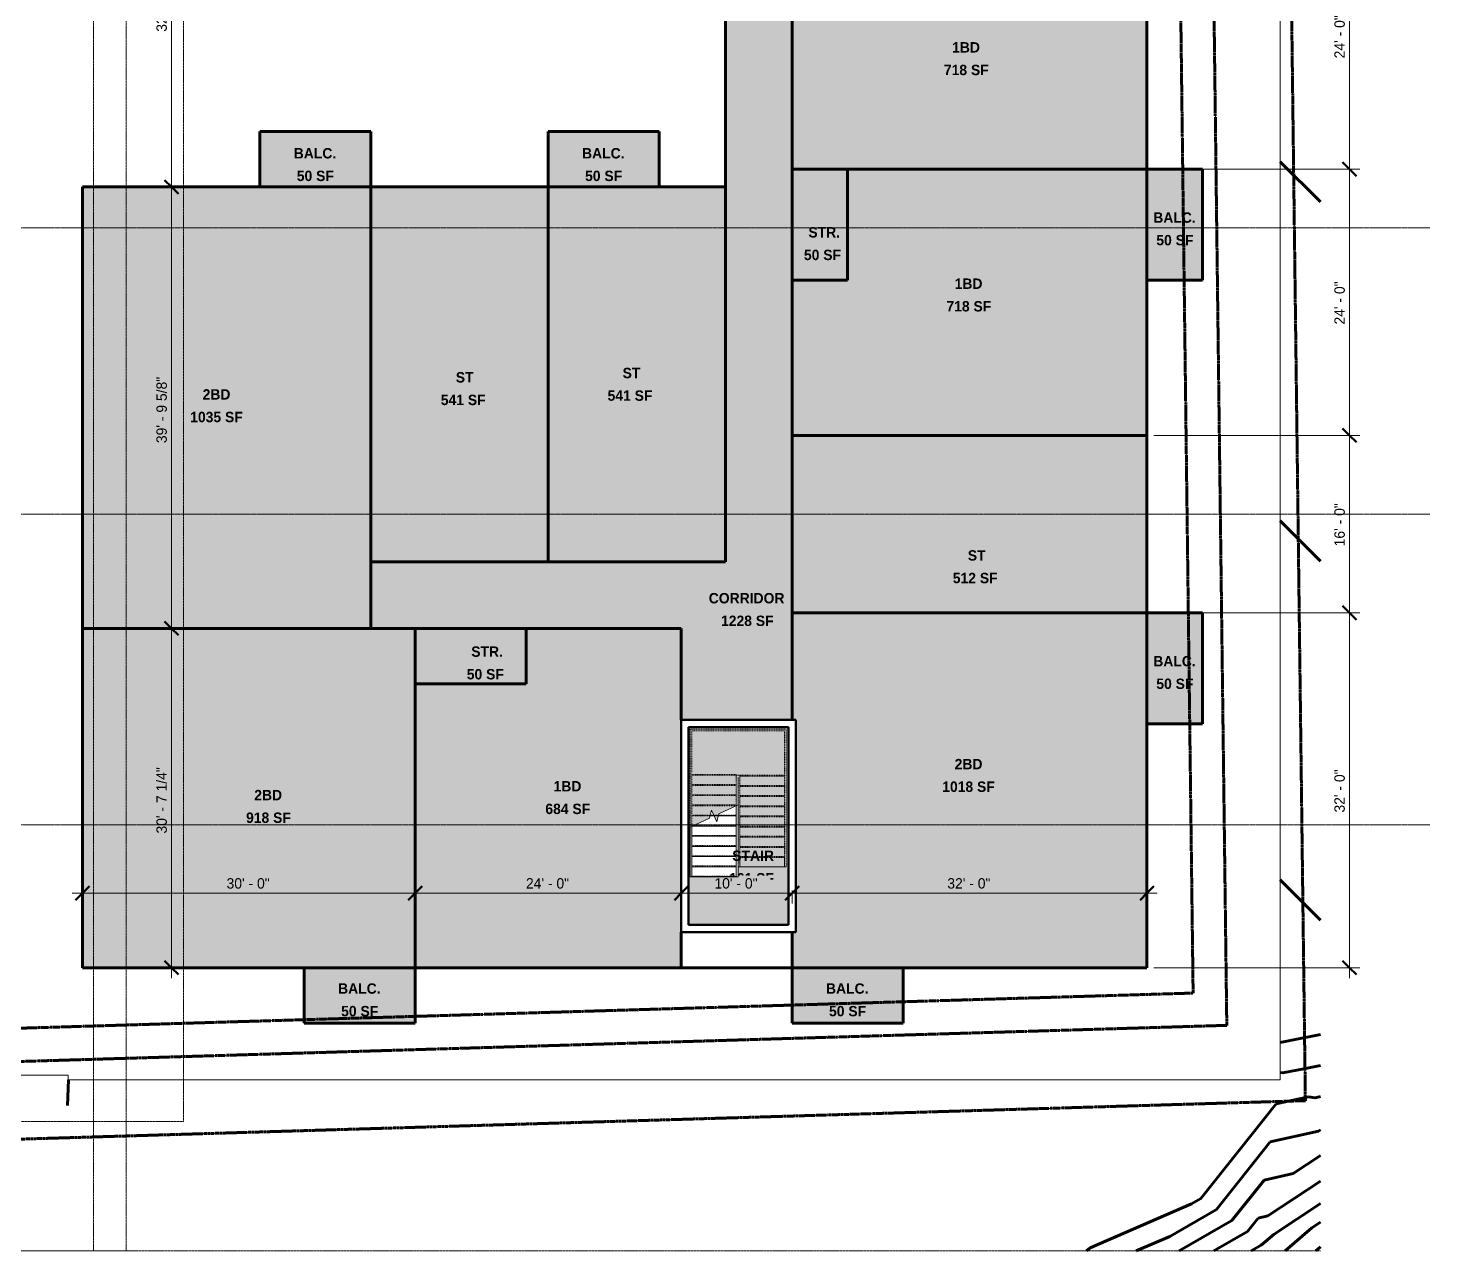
# Model space of a CAD drawing. Header units: inches. Extents: x -4292 to -464, y 9706 to 12474.
# Drawn here: x -1982 to -464, y 9706 to 11029 of the extents above; entities that cross this region are included whole.
import ezdxf

# ---------------------------------------------------------------- set-up
doc = ezdxf.new("R2010")
doc.units = ezdxf.units.IN
doc.header["$MEASUREMENT"] = 0
for name, pattern in [('Aligning Line 1_8_', [0.25, 0.125, -0.125]), ('Double Dash 3_8_', [1, 0.375, -0.125, 0.125, -0.125, 0.125, -0.125]), ('Grid Line 1_2_', [0.875, 0.5, -0.125, 0.125, -0.125]), ('Overhead 1_16_', [0.101562, 0.0625, -0.039062])]:
    doc.linetypes.add(name, pattern=pattern)
for name, color, linetype, lineweight in [('A-ANNO-DIMS', 211, 'Continuous', 9), ('A-ANNO-DIMS-120', 211, 'Continuous', 9), ('A-AREA-1', 53, 'Continuous', 70), ('A-AREA-IDEN', 2, 'Continuous', 9), ('A-AREA-PATT-1', 10, 'Continuous', 9), ('A-FLOR-1', 133, 'Continuous', 13), ('A-WALL-1', 253, 'Continuous', 50), ('C-PROP-LINE', 91, 'Double Dash 3_8_', 140), ('C-PROP-LINE-1', 170, 'Double Dash 3_8_', 140), ('C-TOPO', 7, 'Continuous', 9), ('C-TOPO-MAJR-1', 130, 'Continuous', 70), ('G-ANNO-SYMB', 111, 'Aligning Line 1_8_', 9), ('G-ANNO-SYMB-1', 147, 'Aligning Line 1_8_', 9), ('S-GRID-1', 1, 'Grid Line 1_2_', 9), ('S-STRS-1', 9, 'Continuous', 9), ('S-STRS-2', 9, 'Overhead 1_16_', 9), ('S-STRS-MBND-1', 9, 'Overhead 1_16_', 9), ('S-STRS-MBND-2', 9, 'Continuous', 9)]:
    doc.layers.add(name, color=color, linetype=linetype, lineweight=lineweight)
doc.layers.add('A-AREA-PATT-2', color=7, linetype='Continuous', lineweight=9, transparency=1)
doc.layers.add('A-AREA-PATT-3', color=10, linetype='Continuous', lineweight=9, transparency=1)
doc.styles.add('Century Gothic', font='ufonts.com_century-gothic.ttf', dxfattribs={"height": 11.25})
doc.styles.add('Century Gothic_B', font='GOTHICB.TTF', dxfattribs={"height": 11.25})
doc.dimstyles.new('OD__1_8__Tol__', dxfattribs={"dimscale": 12, "dimtxt": 11.746893, "dimasz": 1.25, "dimexe": 0.9375, "dimexo": 0.625, "dimgap": 0.15625, "dimtad": 1, "dimdec": 3, "dimrnd": 0.125, "dimzin": 3, "dimdsep": 46, "dimlunit": 4, "dimtxsty": 'Century Gothic', "dimblk1": 'OBLIQUE', "dimblk2": 'OBLIQUE', "dimsah": 1, "dimcen": 0.09, "dimdle": 0.9375, "dimazin": 0, "dimtfac": 1, "dimtdec": 4, "dimtix": 1, "dimtmove": 0, "dimatfit": 3, "dimfxl": 1, "dimtvp": 1, "dimtfill": 1, "dimfrac": 2, "dimtolj": 1, "dimtzin": 0, "dimarcsym": 2})

# ---------------------------------------------------------------- blocks, each defined once
blk = doc.blocks.new('DIMBLOCK4-FLOOR PLAN - 2ND FLOOR')
at = {"layer": 'A-ANNO-DIMS-120', "lineweight": 50}
for p, q in [((-551.6, 11164.6), (-559.1, 11172.1)), ((-551.6, 11164.6), (-544.1, 11157.1)), ((-551.6, 10876.6), (-559.1, 10884.1)), ((-551.6, 10876.6), (-544.1, 10869.1))]:
    blk.add_line(p, q, dxfattribs=at)
at = {"layer": 'A-ANNO-DIMS-120'}
for p, q in [((-763.2, 11164.6), (-540.3, 11164.6)), ((-551.6, 11164.6), (-763.2, 11164.6)), ((-551.6, 11164.6), (-551.6, 10876.6)), ((-763.2, 10876.6), (-540.3, 10876.6)), ((-551.6, 10876.6), (-763.2, 10876.6))]:
    blk.add_line(p, q, dxfattribs=at)
at = {"layer": 'A-ANNO-DIMS-120', "color": 0, "insert": (-567.9, 10996.5), "char_height": 11.25, "width": 57.728, "attachment_point": 1, "rotation": 90, "line_spacing_factor": 0.984502, "style": 'Century Gothic', "bg_fill": 3, "box_fill_scale": 1.25, "bg_fill_color": 256, "bg_fill_true_color": 13158600, "bg_fill_transparency": 0}
blk.add_mtext('24\' - 0"', dxfattribs=at)
blk = doc.blocks.new('_Oblique')
at = {"color": 0, "linetype": 'ByBlock', "lineweight": -2}
blk.add_line((-0.5, -0.5), (0.5, 0.5), dxfattribs=at)
blk = doc.blocks.new('DIMBLOCK5-FLOOR PLAN - 2ND FLOOR')
at = {"layer": 'A-ANNO-DIMS-120', "lineweight": 50}
for p, q in [((-551.6, 10876.6), (-559.1, 10884.1)), ((-551.6, 10876.6), (-544.1, 10869.1)), ((-551.6, 10588.6), (-559.1, 10596.1)), ((-551.6, 10588.6), (-544.1, 10581.1))]:
    blk.add_line(p, q, dxfattribs=at)
at = {"layer": 'A-ANNO-DIMS-120'}
for p, q in [((-763.2, 10876.6), (-540.3, 10876.6)), ((-551.6, 10876.6), (-763.2, 10876.6)), ((-551.6, 10876.6), (-551.6, 10588.6)), ((-763.2, 10588.6), (-540.3, 10588.6)), ((-551.6, 10588.6), (-763.2, 10588.6))]:
    blk.add_line(p, q, dxfattribs=at)
at = {"layer": 'A-ANNO-DIMS-120', "color": 0, "insert": (-567.9, 10708.5), "char_height": 11.25, "width": 57.728, "attachment_point": 1, "rotation": 90, "line_spacing_factor": 0.984502, "style": 'Century Gothic', "bg_fill": 3, "box_fill_scale": 1.25, "bg_fill_color": 256, "bg_fill_true_color": 13158600, "bg_fill_transparency": 0}
blk.add_mtext('24\' - 0"', dxfattribs=at)
blk = doc.blocks.new('DIMBLOCK6-FLOOR PLAN - 2ND FLOOR')
at = {"layer": 'A-ANNO-DIMS-120', "lineweight": 50}
for p, q in [((-551.6, 10588.6), (-559.1, 10596.1)), ((-551.6, 10588.6), (-544.1, 10581.1)), ((-551.6, 10396.6), (-559.1, 10404.1)), ((-551.6, 10396.6), (-544.1, 10389.1))]:
    blk.add_line(p, q, dxfattribs=at)
at = {"layer": 'A-ANNO-DIMS-120'}
for p, q in [((-763.2, 10588.6), (-540.3, 10588.6)), ((-551.6, 10588.6), (-763.2, 10588.6)), ((-551.6, 10588.6), (-551.6, 10396.6)), ((-763.2, 10396.6), (-540.3, 10396.6)), ((-551.6, 10396.6), (-763.2, 10396.6))]:
    blk.add_line(p, q, dxfattribs=at)
at = {"layer": 'A-ANNO-DIMS-120', "color": 0, "insert": (-567.9, 10468.5), "char_height": 11.25, "width": 57.728, "attachment_point": 1, "rotation": 90, "line_spacing_factor": 0.984502, "style": 'Century Gothic', "bg_fill": 3, "box_fill_scale": 1.25, "bg_fill_color": 256, "bg_fill_true_color": 13158600, "bg_fill_transparency": 0}
blk.add_mtext('16\' - 0"', dxfattribs=at)
blk = doc.blocks.new('DIMBLOCK7-FLOOR PLAN - 2ND FLOOR')
at = {"layer": 'A-ANNO-DIMS-120'}
for p, q in [((-763.2, 10396.6), (-540.3, 10396.6)), ((-551.6, 10396.6), (-763.2, 10396.6)), ((-551.6, 10396.6), (-551.6, 10001.3)), ((-763.2, 10012.6), (-540.3, 10012.6)), ((-551.6, 10012.6), (-763.2, 10012.6))]:
    blk.add_line(p, q, dxfattribs=at)
at = {"layer": 'A-ANNO-DIMS-120', "lineweight": 50}
for p, q in [((-551.6, 10396.6), (-559.1, 10404.1)), ((-551.6, 10396.6), (-544.1, 10389.1)), ((-551.6, 10012.6), (-559.1, 10020.1)), ((-551.6, 10012.6), (-544.1, 10005.1))]:
    blk.add_line(p, q, dxfattribs=at)
at = {"layer": 'A-ANNO-DIMS-120', "color": 0, "insert": (-567.9, 10180.5), "char_height": 11.25, "width": 57.728, "attachment_point": 1, "rotation": 90, "line_spacing_factor": 0.984502, "style": 'Century Gothic', "bg_fill": 3, "box_fill_scale": 1.25, "bg_fill_color": 256, "bg_fill_true_color": 13158600, "bg_fill_transparency": 0}
blk.add_mtext('32\' - 0"', dxfattribs=at)
blk = doc.blocks.new('DIMBLOCK8-FLOOR PLAN - 2ND FLOOR')
at = {"layer": 'A-ANNO-DIMS-120'}
for p, q in [((-1934, 10093.2), (-1562.7, 10093.2)), ((-1922.7, 10096.3), (-1922.7, 10082)), ((-1922.7, 10093.2), (-1922.7, 10096.3)), ((-1562.7, 10096.3), (-1562.7, 10082)), ((-1562.7, 10093.2), (-1562.7, 10096.3))]:
    blk.add_line(p, q, dxfattribs=at)
at = {"layer": 'A-ANNO-DIMS-120', "lineweight": 50}
for p, q in [((-1922.7, 10093.2), (-1930.2, 10085.7)), ((-1922.7, 10093.2), (-1915.2, 10100.7)), ((-1562.7, 10093.2), (-1570.2, 10085.7)), ((-1562.7, 10093.2), (-1555.2, 10100.7))]:
    blk.add_line(p, q, dxfattribs=at)
at = {"layer": 'A-ANNO-DIMS-120', "color": 0, "insert": (-1766.8, 10109.5), "char_height": 11.25, "width": 57.728, "attachment_point": 1, "line_spacing_factor": 0.984502, "style": 'Century Gothic', "bg_fill": 3, "box_fill_scale": 1.25, "bg_fill_color": 256, "bg_fill_true_color": 13158600, "bg_fill_transparency": 0}
blk.add_mtext('30\' - 0"', dxfattribs=at)
blk = doc.blocks.new('DIMBLOCK9-FLOOR PLAN - 2ND FLOOR')
at = {"layer": 'A-ANNO-DIMS-120', "lineweight": 50}
for p, q in [((-1562.7, 10093.2), (-1570.2, 10085.7)), ((-1562.7, 10093.2), (-1555.2, 10100.7)), ((-1274.7, 10093.2), (-1282.2, 10085.7)), ((-1274.7, 10093.2), (-1267.2, 10100.7))]:
    blk.add_line(p, q, dxfattribs=at)
at = {"layer": 'A-ANNO-DIMS-120'}
for p, q in [((-1562.7, 10096.3), (-1562.7, 10082)), ((-1562.7, 10093.2), (-1562.7, 10096.3)), ((-1562.7, 10093.2), (-1274.7, 10093.2)), ((-1274.7, 10096.3), (-1274.7, 10082)), ((-1274.7, 10093.2), (-1274.7, 10096.3))]:
    blk.add_line(p, q, dxfattribs=at)
at = {"layer": 'A-ANNO-DIMS-120', "color": 0, "insert": (-1442.8, 10109.5), "char_height": 11.25, "width": 57.728, "attachment_point": 1, "line_spacing_factor": 0.984502, "style": 'Century Gothic', "bg_fill": 3, "box_fill_scale": 1.25, "bg_fill_color": 256, "bg_fill_true_color": 13158600, "bg_fill_transparency": 0}
blk.add_mtext('24\' - 0"', dxfattribs=at)
blk = doc.blocks.new('DIMBLOCK10-FLOOR PLAN - 2ND FLOOR')
at = {"layer": 'A-ANNO-DIMS-120', "lineweight": 50}
for p, q in [((-1274.7, 10093.2), (-1282.2, 10085.7)), ((-1274.7, 10093.2), (-1267.2, 10100.7)), ((-1154.7, 10093.2), (-1162.2, 10085.7)), ((-1154.7, 10093.2), (-1147.2, 10100.7))]:
    blk.add_line(p, q, dxfattribs=at)
at = {"layer": 'A-ANNO-DIMS-120'}
for p, q in [((-1274.7, 10096.3), (-1274.7, 10082)), ((-1274.7, 10093.2), (-1274.7, 10096.3)), ((-1274.7, 10093.2), (-1154.7, 10093.2)), ((-1154.7, 10096.3), (-1154.7, 10082)), ((-1154.7, 10093.2), (-1154.7, 10096.3))]:
    blk.add_line(p, q, dxfattribs=at)
at = {"layer": 'A-ANNO-DIMS-120', "color": 0, "insert": (-1238.8, 10109.5), "char_height": 11.25, "width": 57.728, "attachment_point": 1, "line_spacing_factor": 0.984502, "style": 'Century Gothic', "bg_fill": 3, "box_fill_scale": 1.25, "bg_fill_color": 256, "bg_fill_true_color": 13158600, "bg_fill_transparency": 0}
blk.add_mtext('10\' - 0"', dxfattribs=at)
blk = doc.blocks.new('DIMBLOCK11-FLOOR PLAN - 2ND FLOOR')
at = {"layer": 'A-ANNO-DIMS-120', "lineweight": 50}
for p, q in [((-1154.7, 10093.2), (-1162.2, 10085.7)), ((-1154.7, 10093.2), (-1147.2, 10100.7)), ((-770.7, 10093.2), (-778.2, 10085.7)), ((-770.7, 10093.2), (-763.2, 10100.7))]:
    blk.add_line(p, q, dxfattribs=at)
at = {"layer": 'A-ANNO-DIMS-120'}
for p, q in [((-1154.7, 10096.3), (-1154.7, 10082)), ((-1154.7, 10093.2), (-1154.7, 10096.3)), ((-1154.7, 10093.2), (-759.5, 10093.2)), ((-770.7, 10096.3), (-770.7, 10082)), ((-770.7, 10093.2), (-770.7, 10096.3))]:
    blk.add_line(p, q, dxfattribs=at)
at = {"layer": 'A-ANNO-DIMS-120', "color": 0, "insert": (-986.8, 10109.5), "char_height": 11.25, "width": 57.728, "attachment_point": 1, "line_spacing_factor": 0.984502, "style": 'Century Gothic', "bg_fill": 3, "box_fill_scale": 1.25, "bg_fill_color": 256, "bg_fill_true_color": 13158600, "bg_fill_transparency": 0}
blk.add_mtext('32\' - 0"', dxfattribs=at)
blk = doc.blocks.new('DIMBLOCK14-FLOOR PLAN - 2ND FLOOR')
at = {"layer": 'A-ANNO-DIMS-120', "lineweight": 50}
for p, q in [((-1826.4, 11241.4), (-1833.9, 11248.9)), ((-1826.4, 11241.4), (-1818.9, 11233.9)), ((-1826.4, 10857.4), (-1833.9, 10864.9)), ((-1826.4, 10857.4), (-1818.9, 10849.9))]:
    blk.add_line(p, q, dxfattribs=at)
at = {"layer": 'A-ANNO-DIMS-120'}
for p, q in [((-1823.3, 11241.4), (-1837.7, 11241.4)), ((-1826.4, 11241.4), (-1826.4, 10857.4)), ((-1826.4, 11241.4), (-1823.3, 11241.4)), ((-1823.3, 10857.4), (-1837.7, 10857.4)), ((-1826.4, 10857.4), (-1823.3, 10857.4))]:
    blk.add_line(p, q, dxfattribs=at)
at = {"layer": 'A-ANNO-DIMS-120', "color": 0, "insert": (-1842.7, 11025.3), "char_height": 11.25, "width": 57.728, "attachment_point": 1, "rotation": 90, "line_spacing_factor": 0.984502, "style": 'Century Gothic', "bg_fill": 3, "box_fill_scale": 1.25, "bg_fill_color": 256, "bg_fill_true_color": 13158600, "bg_fill_transparency": 0}
blk.add_mtext('32\' - 0"', dxfattribs=at)
blk = doc.blocks.new('DIMBLOCK15-FLOOR PLAN - 2ND FLOOR')
at = {"layer": 'A-ANNO-DIMS-120', "lineweight": 50}
for p, q in [((-1826.4, 10857.4), (-1833.9, 10864.9)), ((-1826.4, 10857.4), (-1818.9, 10849.9)), ((-1826.4, 10379.8), (-1833.9, 10387.3)), ((-1826.4, 10379.8), (-1818.9, 10372.3))]:
    blk.add_line(p, q, dxfattribs=at)
at = {"layer": 'A-ANNO-DIMS-120'}
for p, q in [((-1823.3, 10857.4), (-1837.7, 10857.4)), ((-1826.4, 10857.4), (-1826.4, 10379.8)), ((-1826.4, 10857.4), (-1823.3, 10857.4)), ((-1823.3, 10379.8), (-1837.7, 10379.8)), ((-1826.4, 10379.8), (-1823.3, 10379.8))]:
    blk.add_line(p, q, dxfattribs=at)
at = {"layer": 'A-ANNO-DIMS-120', "color": 0, "insert": (-1842.7, 10580.2), "char_height": 11.25, "width": 92.185, "attachment_point": 1, "rotation": 90, "line_spacing_factor": 0.984502, "style": 'Century Gothic', "bg_fill": 3, "box_fill_scale": 1.25, "bg_fill_color": 256, "bg_fill_true_color": 13158600, "bg_fill_transparency": 0}
blk.add_mtext('39\' - 9 5/8"', dxfattribs=at)
blk = doc.blocks.new('DIMBLOCK16-FLOOR PLAN - 2ND FLOOR')
at = {"layer": 'A-ANNO-DIMS-120'}
for p, q in [((-1823.3, 10379.8), (-1837.7, 10379.8)), ((-1826.4, 10379.8), (-1826.4, 10001.3)), ((-1826.4, 10379.8), (-1823.3, 10379.8)), ((-1823.3, 10012.6), (-1837.7, 10012.6)), ((-1826.4, 10012.6), (-1823.3, 10012.6))]:
    blk.add_line(p, q, dxfattribs=at)
at = {"layer": 'A-ANNO-DIMS-120', "lineweight": 50}
for p, q in [((-1826.4, 10379.8), (-1833.9, 10387.3)), ((-1826.4, 10379.8), (-1818.9, 10372.3)), ((-1826.4, 10012.6), (-1833.9, 10020.1)), ((-1826.4, 10012.6), (-1818.9, 10005.1))]:
    blk.add_line(p, q, dxfattribs=at)
at = {"layer": 'A-ANNO-DIMS-120', "color": 0, "insert": (-1842.7, 10157.8), "char_height": 11.25, "width": 92.185, "attachment_point": 1, "rotation": 90, "line_spacing_factor": 0.984502, "style": 'Century Gothic', "bg_fill": 3, "box_fill_scale": 1.25, "bg_fill_color": 256, "bg_fill_true_color": 13158600, "bg_fill_transparency": 0}
blk.add_mtext('30\' - 7 1/4"', dxfattribs=at)

msp = doc.modelspace()

# ---------------------------------------------------------------- hatches: boundary and pattern name
at = {"layer": 'A-AREA-PATT-1'}
for points in [[(-1560.8828, 10451.7894), (-1418.7237, 10451.7894), (-1418.7237, 10857.3894), (-1610.7237, 10857.3894), (-1610.7237, 10451.7894), (-1562.7237, 10451.7894)], [(-1298.7237, 10451.7894), (-1226.7237, 10451.7894), (-1226.7237, 10857.3894), (-1418.7237, 10857.3894), (-1418.7237, 10451.7894)]]:
    msp.add_hatch(color=256, dxfattribs=at).paths.add_polyline_path(points, flags=0)
at = {"layer": 'A-AREA-PATT-2'}
for points in [[(-1610.7237, 10857.3894), (-1610.7237, 10917.3894), (-1730.7237, 10917.3894), (-1730.7237, 10857.3894)], [(-1298.7237, 10857.3894), (-1298.7237, 10917.3894), (-1418.7237, 10917.3894), (-1418.7237, 10857.3894)], [(-1154.7237, 10756.5894), (-1094.7237, 10756.5894), (-1094.7237, 10876.5894), (-1154.7237, 10876.5894), (-1154.7237, 10787.7005)], [(-1465.1123, 10319.7894), (-1442.7237, 10319.7894), (-1442.7237, 10379.7894), (-1562.7237, 10379.7894), (-1562.7237, 10319.7894)], [(-1562.7237, 9952.5894), (-1562.7237, 10012.5894), (-1682.7237, 10012.5894), (-1682.7237, 9952.5894), (-1586.1612, 9952.5894)], [(-1034.7237, 9952.5894), (-1034.7237, 10012.5894), (-1154.7237, 10012.5894), (-1154.7237, 9952.5894), (-1055.0114, 9952.5894)]]:
    msp.add_hatch(color=256, dxfattribs=at).paths.add_polyline_path(points, flags=0)
at = {"layer": 'A-AREA-PATT-3'}
msp.add_hatch(color=256, dxfattribs=at).paths.add_polyline_path([(-1266.7237, 10280.9894), (-1154.7237, 10280.9894), (-1154.7237, 11858.5894), (-1274.7237, 11858.5894), (-1274.7237, 11718.9894), (-1562.7237, 11718.9894), (-1562.7237, 11646.9894), (-1226.7237, 11646.9894), (-1226.7237, 10451.7894), (-1610.7237, 10451.7894), (-1610.7237, 10379.7894), (-1274.7237, 10379.7894), (-1274.7237, 10280.9894)], flags=0)

# ---------------------------------------------------------------- linework, layer by layer
at = {"layer": 'A-AREA-1'}
for p, q in [((-1154.7237, 10280.9894), (-1154.7237, 11858.5894)), ((-1226.7237, 11462.5894), (-1226.7237, 10451.7894)), ((-1730.7237, 10917.3894), (-1730.7237, 10857.3894)), ((-1610.7237, 10917.3894), (-1730.7237, 10917.3894)), ((-1610.7237, 10857.3894), (-1610.7237, 10917.3894)), ((-1418.7237, 10917.3894), (-1418.7237, 10857.3894)), ((-1298.7237, 10917.3894), (-1418.7237, 10917.3894)), ((-1298.7237, 10857.3894), (-1298.7237, 10917.3894)), ((-1154.7237, 10876.5894), (-1094.7237, 10876.5894)), ((-1094.7237, 10876.5894), (-1094.7237, 10756.5894)), ((-1610.7237, 10379.7894), (-1610.7237, 10857.3894)), ((-1418.7237, 10857.3894), (-1418.7237, 10451.7894)), ((-1094.7237, 10756.5894), (-1154.7237, 10756.5894)), ((-1226.7237, 10451.7894), (-1610.7237, 10451.7894)), ((-1442.7237, 10319.7894), (-1442.7237, 10379.7894)), ((-1274.7237, 10379.7894), (-1274.7237, 10280.9894)), ((-1562.7237, 10319.7894), (-1442.7237, 10319.7894)), ((-1274.7237, 10050.9894), (-1274.7237, 10012.5894)), ((-1154.7237, 10012.5894), (-1154.7237, 10050.9894)), ((-1682.7237, 9952.5894), (-1682.7237, 10012.5894)), ((-1562.7237, 10012.5894), (-1562.7237, 9952.5894)), ((-1154.7237, 9952.5894), (-1154.7237, 10012.5894)), ((-1034.7237, 10012.5894), (-1034.7237, 9952.5894)), ((-1562.7237, 9952.5894), (-1682.7237, 9952.5894)), ((-1034.7237, 9952.5894), (-1154.7237, 9952.5894))]:
    msp.add_line(p, q, dxfattribs=at)
at = {"layer": 'A-FLOR-1'}
msp.add_line((-1226.7237, 11241.3894), (-1226.7237, 10857.3894), dxfattribs=at)
at = {"layer": 'A-WALL-1'}
for p, q in [((-1266.7237, 10280.9894), (-1274.7237, 10280.9894)), ((-1150.7237, 10280.9894), (-1266.7237, 10280.9894)), ((-1266.7237, 10272.9894), (-1158.7237, 10272.9894)), ((-1150.7237, 10272.9894), (-1150.7237, 10280.9894)), ((-1274.7237, 10058.9894), (-1274.7237, 10050.9894)), ((-1158.7237, 10058.9894), (-1266.7237, 10058.9894)), ((-1150.7237, 10050.9894), (-1150.7237, 10058.9894)), ((-1274.7237, 10050.9894), (-1150.7237, 10050.9894))]:
    msp.add_line(p, q, dxfattribs=at)
at = {"layer": 'C-PROP-LINE'}
msp.add_line((-1226.7237, 11241.3894), (-1226.7237, 10857.3894), dxfattribs=at)
at = {"layer": 'C-PROP-LINE-1'}
for p, q in [((-3867.1223, 9890.9791), (-720.7638, 9985.1723)), ((-3927.0955, 9853.1675), (-684.3203, 9950.2472)), ((-3987.0062, 9767.3363), (-599.2855, 9868.7552))]:
    msp.add_line(p, q, dxfattribs=at)
at = {"layer": 'C-TOPO'}
for p, q in [((-626.7237, 9979.9146), (-626.7237, 9948.5977)), ((-626.7237, 9948.5977), (-626.7237, 9901.2634)), ((-1946.9755, 9896.1892), (-2678.035, 9896.1892)), ((-1938.3237, 9896.1892), (-1946.9755, 9896.1892)), ((-1938.3237, 9891.1897), (-1938.3237, 9896.1892)), ((-626.7237, 9901.2634), (-626.7237, 9891.1897)), ((-1937.9229, 9891.1897), (-1938.3237, 9891.1897)), ((-1415.9678, 9891.1897), (-1937.9229, 9891.1897)), ((-1129.2202, 9891.1897), (-1415.9678, 9891.1897)), ((-1121.4892, 9891.1897), (-1129.2202, 9891.1897)), ((-1109.7924, 9891.1897), (-1121.4892, 9891.1897)), ((-1102.3366, 9891.1897), (-1109.7924, 9891.1897)), ((-1055.0114, 9891.1897), (-1102.3366, 9891.1897)), ((-739.8045, 9891.1897), (-1055.0114, 9891.1897)), ((-725.637, 9891.1897), (-739.8045, 9891.1897)), ((-701.3783, 9891.1897), (-725.637, 9891.1897)), ((-626.7237, 9891.1897), (-701.3783, 9891.1897))]:
    msp.add_line(p, q, dxfattribs=at)
at = {"layer": 'C-TOPO-MAJR-1'}
for p, q in [((-1938.9298, 9863.5254), (-1937.923, 9891.1894)), ((-630.8288, 9865.27), (-595.9655, 9873.0324)), ((-633.1924, 9724.4898), (-583.0423, 9757.5517)), ((-621.1562, 9706.1485), (-592.2488, 9731.2979)), ((-592.2485, 9731.2982), (-583.0423, 9737.3674)), ((-588.038, 9706.1485), (-583.0423, 9710.4947)), ((-836.0123, 9706.1485), (-832.0915, 9709.608))]:
    msp.add_line(p, q, dxfattribs=at)
at = {"layer": 'C-TOPO-MAJR-1', "flags": 128}
for points in [[(-626.7237, 9931.7842), (-617.5235, 9933.5983), (-583.0423, 9940.3974)], [(-626.7237, 9899.2548), (-623.5219, 9898.7893), (-599.123, 9903.6003), (-583.0423, 9906.7711)], [(-832.0915, 9709.608), (-722.4368, 9756.9896), (-712.3746, 9762.7948), (-630.8288, 9865.27)], [(-595.965, 9873.0323), (-588.8555, 9871.9986), (-583.0423, 9873.1449)], [(-637.3532, 9824.0745), (-585.2127, 9835.6837), (-583.0423, 9837.1145)], [(-782.2544, 9706.1485), (-745.9114, 9721.8522), (-695.6002, 9750.8779), (-637.3533, 9824.0745)], [(-643.8777, 9782.879), (-612.5933, 9789.8445), (-583.0423, 9809.3263)], [(-735.701, 9706.1485), (-678.8259, 9738.961), (-643.8777, 9782.879)], [(-650.4021, 9741.6834), (-639.974, 9744.0053), (-583.0423, 9781.538)], [(-698.2707, 9706.1485), (-662.0515, 9727.0441), (-650.4021, 9741.6834)], [(-657.9627, 9706.1485), (-647.0141, 9712.4649), (-633.1927, 9724.4896)]]:
    msp.add_lwpolyline(points, dxfattribs=at)
at = {"layer": 'G-ANNO-SYMB'}
for p, q in [((-1875.4984, 12363.3839), (-1875.4984, 9706.2403)), ((-1875.4984, 9706.2403), (-4111.3223, 9706.2403))]:
    msp.add_line(p, q, dxfattribs=at)
at = {"layer": 'G-ANNO-SYMB-1'}
for p, q in [((-1813.5229, 9846.2766), (-4009.5295, 9846.2766)), ((-583.0423, 9706.2403), (-4111.3223, 9706.2403)), ((-1910.9564, 9706.2403), (-4071.9645, 9706.2403))]:
    msp.add_line(p, q, dxfattribs=at)
at = {"layer": 'S-STRS-1'}
for p, q in [((-1215.5717, 10187.8019), (-1215.1612, 10187.8019)), ((-1215.1612, 10187.8019), (-1215.1612, 10187.9933)), ((-1215.1612, 10176.8019), (-1215.1612, 10187.8019)), ((-1263.1612, 10154.8019), (-1263.1612, 10165.6105)), ((-1262.7508, 10165.8019), (-1215.1612, 10165.8019)), ((-1243.6815, 10176.8019), (-1239.1612, 10176.8019)), ((-1234.641, 10176.8019), (-1215.1612, 10176.8019)), ((-1215.1612, 10165.8019), (-1215.1612, 10176.8019)), ((-1215.1612, 10154.8019), (-1215.1612, 10165.8019)), ((-1263.1612, 10143.8019), (-1263.1612, 10154.8019)), ((-1263.1612, 10154.8019), (-1215.1612, 10154.8019)), ((-1215.1612, 10143.8019), (-1215.1612, 10154.8019)), ((-1263.1612, 10132.8019), (-1263.1612, 10143.8019)), ((-1263.1612, 10143.8019), (-1215.1612, 10143.8019)), ((-1215.1612, 10132.8019), (-1215.1612, 10143.8019)), ((-1263.1612, 10121.8019), (-1263.1612, 10132.8019)), ((-1263.1612, 10132.8019), (-1215.1612, 10132.8019)), ((-1263.1612, 10121.8019), (-1215.1612, 10121.8019)), ((-1215.1612, 10121.8019), (-1215.1612, 10132.8019)), ((-1213.1612, 10121.8019), (-1211.1612, 10121.8019)), ((-1211.1612, 10132.8019), (-1211.1612, 10121.8019)), ((-1163.1612, 10121.8019), (-1211.1612, 10121.8019)), ((-1163.1612, 10132.8019), (-1163.1612, 10121.8019)), ((-1163.1612, 10121.8019), (-1161.1612, 10121.8019)), ((-1161.1612, 10124.8797), (-1161.1612, 10121.8019))]:
    msp.add_line(p, q, dxfattribs=at)
at = {"layer": 'S-STRS-2'}
for p, q in [((-1260.6063, 10166.8019), (-1215.1612, 10166.8019)), ((-1243.4384, 10177.8019), (-1239.6275, 10177.8019)), ((-1234.398, 10177.8019), (-1215.1612, 10177.8019)), ((-1263.1612, 10155.8019), (-1215.1612, 10155.8019)), ((-1263.1612, 10144.8019), (-1215.1612, 10144.8019)), ((-1263.1612, 10133.8019), (-1215.1612, 10133.8019)), ((-1263.1612, 10122.8019), (-1215.1612, 10122.8019))]:
    msp.add_line(p, q, dxfattribs=at)
at = {"layer": 'S-STRS-MBND-1'}
for p, q in [((-1161.1612, 10270.8019), (-1265.1612, 10270.8019)), ((-1265.1612, 10270.8019), (-1265.1612, 10222.9728)), ((-1163.1612, 10268.8019), (-1263.1612, 10268.8019)), ((-1263.1612, 10268.8019), (-1263.1612, 10222.9728)), ((-1163.1612, 10229.631), (-1163.1612, 10268.8019)), ((-1161.1612, 10229.631), (-1161.1612, 10270.8019)), ((-1163.1612, 10229.631), (-1163.1612, 10121.8019)), ((-1161.1612, 10229.631), (-1161.1612, 10121.8019)), ((-1265.1612, 10164.6779), (-1265.1612, 10222.9728)), ((-1263.1612, 10165.6105), (-1263.1612, 10222.9728)), ((-1263.1612, 10221.8019), (-1215.1612, 10221.8019)), ((-1263.1612, 10220.8019), (-1215.1612, 10220.8019)), ((-1263.1612, 10210.8019), (-1215.1612, 10210.8019)), ((-1215.1612, 10220.8019), (-1215.1612, 10218.8019)), ((-1215.1612, 10220.8019), (-1213.1612, 10220.8019)), ((-1215.1612, 10218.8019), (-1215.1612, 10220.8019)), ((-1215.1612, 10187.9933), (-1215.1612, 10218.8019)), ((-1211.1612, 10220.8019), (-1213.1612, 10220.8019)), ((-1213.1612, 10218.8019), (-1213.1612, 10121.8019)), ((-1213.1612, 10188.9259), (-1213.1612, 10218.8019)), ((-1211.1612, 10220.8019), (-1211.1612, 10121.8019)), ((-1163.1612, 10220.8019), (-1211.1612, 10220.8019)), ((-1163.1612, 10219.8019), (-1211.1612, 10219.8019)), ((-1263.1612, 10209.8019), (-1215.1612, 10209.8019)), ((-1263.1612, 10199.8019), (-1215.1612, 10199.8019)), ((-1263.1612, 10198.8019), (-1215.1612, 10198.8019)), ((-1163.1612, 10209.8019), (-1211.1612, 10209.8019)), ((-1163.1612, 10208.8019), (-1211.1612, 10208.8019)), ((-1163.1612, 10198.8019), (-1211.1612, 10198.8019)), ((-1163.1612, 10197.8019), (-1211.1612, 10197.8019)), ((-1263.1612, 10188.8019), (-1215.1612, 10188.8019)), ((-1263.1612, 10187.8019), (-1215.5717, 10187.8019)), ((-1163.1612, 10187.8019), (-1211.1612, 10187.8019)), ((-1163.1612, 10186.8019), (-1211.1612, 10186.8019)), ((-1263.1612, 10177.8019), (-1243.4384, 10177.8019)), ((-1263.1612, 10176.8019), (-1243.6815, 10176.8019)), ((-1263.1612, 10166.8019), (-1260.6063, 10166.8019)), ((-1263.1612, 10165.8019), (-1262.7508, 10165.8019)), ((-1239.6275, 10177.8019), (-1234.398, 10177.8019)), ((-1239.1612, 10176.8019), (-1234.641, 10176.8019)), ((-1163.1612, 10176.8019), (-1211.1612, 10176.8019)), ((-1163.1612, 10175.8019), (-1211.1612, 10175.8019)), ((-1163.1612, 10165.8019), (-1211.1612, 10165.8019)), ((-1163.1612, 10164.8019), (-1211.1612, 10164.8019)), ((-1163.1612, 10154.8019), (-1211.1612, 10154.8019)), ((-1163.1612, 10153.8019), (-1211.1612, 10153.8019)), ((-1163.1612, 10143.8019), (-1211.1612, 10143.8019)), ((-1163.1612, 10142.8019), (-1211.1612, 10142.8019)), ((-1213.1612, 10121.8019), (-1211.1612, 10121.8019)), ((-1163.1612, 10132.8019), (-1211.1612, 10132.8019)), ((-1163.1612, 10131.8019), (-1211.1612, 10131.8019)), ((-1163.1612, 10121.8019), (-1211.1612, 10121.8019)), ((-1163.1612, 10121.8019), (-1161.1612, 10121.8019))]:
    msp.add_line(p, q, dxfattribs=at)
at = {"layer": 'S-STRS-MBND-2'}
for p, q in [((-1242.1328, 10183.1744), (-1244.2592, 10174.4247)), ((-1236.1897, 10170.4294), (-1242.1328, 10183.1744)), ((-1213.1612, 10188.9259), (-1234.0633, 10179.1791)), ((-1244.2592, 10174.4247), (-1265.1612, 10164.6779)), ((-1234.0633, 10179.1791), (-1236.1897, 10170.4294))]:
    msp.add_line(p, q, dxfattribs=at)

# ---------------------------------------------------------------- texts
at = {"layer": 'A-AREA-IDEN', "char_height": 11.25, "attachment_point": 1, "style": 'Century Gothic_B'}
for s, insert, width in [('1BD', (-981.5737, 11014.0561), 35.98125), ('718 SF', (-990.4793, 10989.5985), 57.57), ('BALC.', (-1694.0756, 10899.4649), 54.54), ('BALC.', (-1382.0756, 10899.4649), 54.54), ('50 SF', (-1690.7921, 10875.0072), 46.58625), ('50 SF', (-1378.7921, 10875.0072), 46.58625), ('BALC.', (-763.8845, 10829.8971), 54.54), ('STR.', (-1137.1171, 10813.9387), 34.845), ('50 SF', (-760.601, 10805.4395), 46.58625), ('50 SF', (-1141.9597, 10789.4811), 46.58625), ('1BD', (-978.8283, 10758.3548), 35.98125), ('718 SF', (-987.7338, 10733.8972), 57.57), ('ST', (-1518.7029, 10657.0617), 18.18), ('ST', (-1338.1988, 10661.7181), 18.18), ('2BD', (-1792.6975, 10638.5418), 35.98125), ('541 SF', (-1354.4507, 10637.2605), 57.57), ('541 SF', (-1534.9548, 10632.6041), 57.57), ('1035 SF', (-1806.1385, 10614.0842), 68.55375), ('ST', (-964.5842, 10464.3486), 18.18), ('512 SF', (-980.8362, 10439.8909), 57.57), ('CORRIDOR', (-1244.9462, 10418.0554), 100.7475), ('1228 SF', (-1231.6706, 10393.5978), 68.55375), ('STR.', (-1501.9912, 10360.2647), 34.845), ('BALC.', (-763.8845, 10349.8971), 54.54), ('50 SF', (-1506.8337, 10335.8071), 46.58625), ('50 SF', (-760.601, 10325.4395), 46.58625), ('2BD', (-978.8283, 10238.5515), 35.98125), ('1BD', (-1412.8907, 10214.5515), 35.98125), ('1018 SF', (-992.2693, 10214.0939), 68.55375), ('2BD', (-1736.8017, 10205.0084), 35.98125), ('918 SF', (-1745.7072, 10180.5507), 57.57), ('684 SF', (-1421.7962, 10190.0939), 57.57), ('STAIR', (-1219.5263, 10139.4317), 49.2375), ('161 SF', (-1222.9515, 10114.9741), 57.57), ('BALC.', (-1646.0756, 9995.706), 54.54), ('BALC.', (-1118.0756, 9995.706), 54.54), ('50 SF', (-1642.7921, 9971.2484), 46.58625), ('50 SF', (-1114.7921, 9971.2484), 46.58625)]:
    msp.add_mtext(s, dxfattribs=dict(at, insert=insert, width=width))

# ---------------------------------------------------------------- dimensions: what is measured, and where the dimension line sits
at = {"layer": 'A-ANNO-DIMS'}
for base, p1, p2, override, picture, middle in [((-1826.4257, 10857.3894), (-1815.8191, 11241.3894), (-1815.8191, 10857.3894), {"dimpost": '<>', "dimfxl": 384}, 'DIMBLOCK14-FLOOR PLAN - 2ND FLOOR', (-1834.2087, 11049.3894)), ((-551.5829, 10876.5894), (-770.7237, 11164.5894), (-770.7237, 10876.5894), {"dimpost": '<>', "dimfxl": 288}, 'DIMBLOCK4-FLOOR PLAN - 2ND FLOOR', (-559.3658, 11020.5894))]:
    dim = msp.add_linear_dim(base=base, p1=p1, p2=p2, angle=90, dimstyle='OD__1_8__Tol__', override=override, dxfattribs=at)
    dim.commit()
    dim.dimension.update_dxf_attribs({"geometry": picture, "text_midpoint": middle})

# ---------------------------------------------------------------- next in the draw order: dimensions: what is measured, and where the dimension line sits
for base, p1, p2, override, picture, middle in [((-551.5829, 10588.5894), (-770.7237, 10876.5894), (-770.7237, 10588.5894), {"dimpost": '<>', "dimfxl": 288}, 'DIMBLOCK5-FLOOR PLAN - 2ND FLOOR', (-559.3658, 10732.5894)), ((-1826.4257, 10379.7894), (-1815.8191, 10857.3894), (-1815.8191, 10379.7894), {"dimpost": '<>', "dimfxl": 477.6}, 'DIMBLOCK15-FLOOR PLAN - 2ND FLOOR', (-1834.832, 10618.5894))]:
    dim = msp.add_linear_dim(base=base, p1=p1, p2=p2, angle=90, dimstyle='OD__1_8__Tol__', override=override, dxfattribs=at)
    dim.commit()
    dim.dimension.update_dxf_attribs({"geometry": picture, "text_midpoint": middle})
dim = msp.add_linear_dim(base=(-1562.7237, 10093.2173), p1=(-1922.7237, 10103.8239), p2=(-1562.7237, 10103.8239), dimstyle='OD__1_8__Tol__', override={"dimpost": '<>', "dimfxl": 360}, dxfattribs=at)
dim.commit()
dim.dimension.update_dxf_attribs({"geometry": 'DIMBLOCK8-FLOOR PLAN - 2ND FLOOR', "text_midpoint": (-1742.7237, 10101.0003)})

# ---------------------------------------------------------------- next in the draw order: hatches: boundary and pattern name
at = {"layer": 'A-AREA-PATT-1'}
msp.add_hatch(color=256, dxfattribs=at).paths.add_polyline_path([(-770.7237, 10876.5894), (-770.7237, 11164.5894), (-1094.7237, 11164.5894), (-1094.7237, 11044.5894), (-1154.7237, 11044.5894), (-1154.7237, 10876.5894), (-1091.3487, 10876.5894)], flags=0)
at = {"layer": 'A-AREA-PATT-2'}
msp.add_hatch(color=256, dxfattribs=at).paths.add_polyline_path([(-770.7237, 10756.5894), (-710.7237, 10756.5894), (-710.7237, 10876.5894), (-770.7237, 10876.5894)], flags=0)

# ---------------------------------------------------------------- next in the draw order: linework, layer by layer
at = {"layer": 'A-AREA-1'}
for p, q in [((-1154.7237, 10876.5894), (-770.7237, 10876.5894)), ((-710.7237, 10876.5894), (-770.7237, 10876.5894)), ((-710.7237, 10756.5894), (-710.7237, 10876.5894)), ((-1226.7237, 10857.3894), (-1922.7237, 10857.3894)), ((-1922.7237, 10857.3894), (-1922.7237, 10012.5894)), ((-770.7237, 10756.5894), (-710.7237, 10756.5894))]:
    msp.add_line(p, q, dxfattribs=at)
at = {"layer": 'A-FLOR-1'}
for p, q in [((-1226.7237, 10857.3894), (-1922.7237, 10857.3894)), ((-1922.7237, 10857.3894), (-1922.7237, 10012.5894))]:
    msp.add_line(p, q, dxfattribs=at)
at = {"layer": 'C-PROP-LINE'}
for p, q in [((-1922.7237, 10012.5894), (-1922.7237, 10857.3894)), ((-1922.7237, 10857.3894), (-1226.7237, 10857.3894))]:
    msp.add_line(p, q, dxfattribs=at)
at = {"layer": 'C-TOPO-MAJR-1'}
msp.add_line((-626.7237, 10884.5039), (-583.0423, 10841.1173), dxfattribs=at)
at = {"layer": 'G-ANNO-SYMB-1'}
msp.add_line((-1910.9564, 12363.3839), (-1910.9564, 9706.2403), dxfattribs=at)
at = {"layer": 'S-GRID-1'}
msp.add_line((-464.451, 10813.1894), (-4232.1914, 10813.1894), dxfattribs=at)

# ---------------------------------------------------------------- next in the draw order: dimensions: what is measured, and where the dimension line sits
at = {"layer": 'A-ANNO-DIMS'}
for base, p1, p2, override, picture, middle in [((-551.5829, 10396.5894), (-770.7237, 10588.5894), (-770.7237, 10396.5894), {"dimpost": '<>', "dimfxl": 192}, 'DIMBLOCK6-FLOOR PLAN - 2ND FLOOR', (-559.3658, 10492.5894)), ((-1826.4257, 10012.5894), (-1815.8191, 10379.7894), (-1815.8191, 10012.5894), {"dimpost": '<>', "dimfxl": 367.2}, 'DIMBLOCK16-FLOOR PLAN - 2ND FLOOR', (-1834.832, 10196.1894))]:
    dim = msp.add_linear_dim(base=base, p1=p1, p2=p2, angle=90, dimstyle='OD__1_8__Tol__', override=override, dxfattribs=at)
    dim.commit()
    dim.dimension.update_dxf_attribs({"geometry": picture, "text_midpoint": middle})
dim = msp.add_linear_dim(base=(-1274.7237, 10093.2173), p1=(-1562.7237, 10103.8239), p2=(-1274.7237, 10103.8239), dimstyle='OD__1_8__Tol__', override={"dimpost": '<>', "dimfxl": 288}, dxfattribs=at)
dim.commit()
dim.dimension.update_dxf_attribs({"geometry": 'DIMBLOCK9-FLOOR PLAN - 2ND FLOOR', "text_midpoint": (-1418.7237, 10101.0003)})

# ---------------------------------------------------------------- next in the draw order: hatches: boundary and pattern name
at = {"layer": 'A-AREA-PATT-1'}
for points in [[(-1154.7237, 10588.5894), (-770.7237, 10588.5894), (-770.7237, 10876.5894), (-1094.7237, 10876.5894), (-1094.7237, 10756.5894), (-1154.7237, 10756.5894), (-1154.7237, 10723.9999)], [(-1610.7237, 10379.7894), (-1610.7237, 10857.3894), (-1922.7237, 10857.3894), (-1922.7237, 10379.7894), (-1620.201, 10379.7894)], [(-1562.7237, 10012.5894), (-1562.7237, 10379.7894), (-1922.7237, 10379.7894), (-1922.7237, 10012.5894), (-1610.7237, 10012.5894)]]:
    msp.add_hatch(color=256, dxfattribs=at).paths.add_polyline_path(points, flags=0)

# ---------------------------------------------------------------- next in the draw order: linework, layer by layer
at = {"layer": 'A-AREA-1'}
for p, q in [((-770.7237, 10588.5894), (-1154.7237, 10588.5894)), ((-1922.7237, 10379.7894), (-1274.7237, 10379.7894)), ((-1562.7237, 10379.7894), (-1562.7237, 10012.5894))]:
    msp.add_line(p, q, dxfattribs=at)
at = {"layer": 'C-TOPO-MAJR-1'}
msp.add_line((-626.7237, 10496.0265), (-583.0423, 10452.6399), dxfattribs=at)
at = {"layer": 'G-ANNO-SYMB-1'}
msp.add_line((-1813.5229, 12240.7486), (-1813.5229, 9846.2766), dxfattribs=at)
at = {"layer": 'S-GRID-1'}
msp.add_line((-464.451, 10503.1894), (-4232.1914, 10503.1894), dxfattribs=at)

# ---------------------------------------------------------------- next in the draw order: dimensions: what is measured, and where the dimension line sits
at = {"layer": 'A-ANNO-DIMS'}
dim = msp.add_linear_dim(base=(-551.5829, 10012.5894), p1=(-770.7237, 10396.5894), p2=(-770.7237, 10012.5894), angle=90, dimstyle='OD__1_8__Tol__', override={"dimpost": '<>', "dimfxl": 384}, dxfattribs=at)
dim.commit()
dim.dimension.update_dxf_attribs({"geometry": 'DIMBLOCK7-FLOOR PLAN - 2ND FLOOR', "text_midpoint": (-559.3658, 10204.5894)})
dim = msp.add_linear_dim(base=(-1154.7237, 10093.2173), p1=(-1274.7237, 10103.8239), p2=(-1154.7237, 10103.8239), dimstyle='OD__1_8__Tol__', override={"dimpost": '<>', "dimfxl": 120}, dxfattribs=at)
dim.commit()
dim.dimension.update_dxf_attribs({"geometry": 'DIMBLOCK10-FLOOR PLAN - 2ND FLOOR', "text_midpoint": (-1214.7237, 10101.0003)})

# ---------------------------------------------------------------- next in the draw order: hatches: boundary and pattern name
at = {"layer": 'A-AREA-PATT-1'}
for points in [[(-1094.7237, 10396.5894), (-770.7237, 10396.5894), (-770.7237, 10588.5894), (-1154.7237, 10588.5894), (-1154.7237, 10396.5894)], [(-1562.7237, 10012.5894), (-1274.7237, 10012.5894), (-1274.7237, 10379.7894), (-1442.7237, 10379.7894), (-1442.7237, 10319.7894), (-1562.7237, 10319.7894)]]:
    msp.add_hatch(color=256, dxfattribs=at).paths.add_polyline_path(points, flags=0)
at = {"layer": 'A-AREA-PATT-2'}
msp.add_hatch(color=256, dxfattribs=at).paths.add_polyline_path([(-770.7237, 10276.5894), (-710.7237, 10276.5894), (-710.7237, 10396.5894), (-770.7237, 10396.5894), (-770.7237, 10276.9894)], flags=0)

# ---------------------------------------------------------------- next in the draw order: linework, layer by layer
at = {"layer": 'A-AREA-1'}
for p, q in [((-1154.7237, 10396.5894), (-770.7237, 10396.5894)), ((-710.7237, 10396.5894), (-770.7237, 10396.5894)), ((-710.7237, 10276.5894), (-710.7237, 10396.5894)), ((-770.7237, 10276.5894), (-710.7237, 10276.5894)), ((-770.7237, 10012.5894), (-1922.7237, 10012.5894))]:
    msp.add_line(p, q, dxfattribs=at)
at = {"layer": 'A-FLOR-1'}
msp.add_line((-1922.7237, 10012.5894), (-770.7237, 10012.5894), dxfattribs=at)
at = {"layer": 'A-WALL-1'}
for p, q in [((-1274.7237, 10280.9894), (-1274.7237, 10058.9894)), ((-1266.7237, 10058.9894), (-1266.7237, 10272.9894))]:
    msp.add_line(p, q, dxfattribs=at)
at = {"layer": 'C-PROP-LINE'}
msp.add_line((-1922.7237, 10012.5894), (-770.7237, 10012.5894), dxfattribs=at)
at = {"layer": 'C-PROP-LINE-1'}
for p, q in [((-629.5631, 12268.6895), (-599.2855, 9868.7552)), ((-712.51, 12184.6895), (-684.3203, 9950.2472)), ((-747.7559, 12124.6895), (-720.7638, 9985.1723))]:
    msp.add_line(p, q, dxfattribs=at)
at = {"layer": 'C-TOPO'}
for p, q in [((-626.7237, 11078.7429), (-626.7237, 10001.3467)), ((-626.7237, 10001.3467), (-626.7237, 9979.9146))]:
    msp.add_line(p, q, dxfattribs=at)
at = {"layer": 'C-TOPO-MAJR-1'}
msp.add_line((-626.7237, 10107.549), (-583.0423, 10064.1625), dxfattribs=at)
at = {"layer": 'S-GRID-1'}
msp.add_line((-464.451, 10167.1894), (-4232.1914, 10167.1894), dxfattribs=at)
at = {"layer": 'S-STRS-1'}
for p, q in [((-1213.1612, 10110.8019), (-1213.1612, 10188.9259)), ((-1265.1612, 10110.8019), (-1265.1612, 10164.6779)), ((-1263.1612, 10110.8019), (-1263.1612, 10121.8019)), ((-1215.1612, 10110.8019), (-1215.1612, 10121.8019)), ((-1265.1612, 10110.8019), (-1263.1612, 10110.8019)), ((-1263.1612, 10110.8019), (-1215.1612, 10110.8019)), ((-1215.1612, 10110.8019), (-1213.1612, 10110.8019))]:
    msp.add_line(p, q, dxfattribs=at)
at = {"layer": 'S-STRS-2'}
msp.add_line((-1263.1612, 10111.8019), (-1215.1612, 10111.8019), dxfattribs=at)

# ---------------------------------------------------------------- next in the draw order: dimensions: what is measured, and where the dimension line sits
at = {"layer": 'A-ANNO-DIMS'}
dim = msp.add_linear_dim(base=(-770.7237, 10093.2173), p1=(-1154.7237, 10103.8239), p2=(-770.7237, 10103.8239), dimstyle='OD__1_8__Tol__', override={"dimpost": '<>', "dimfxl": 384}, dxfattribs=at)
dim.commit()
dim.dimension.update_dxf_attribs({"geometry": 'DIMBLOCK11-FLOOR PLAN - 2ND FLOOR', "text_midpoint": (-962.7237, 10101.0003)})

# ---------------------------------------------------------------- next in the draw order: hatches: boundary and pattern name
at = {"layer": 'A-AREA-PATT-1'}
msp.add_hatch(color=256, dxfattribs=at).paths.add_polyline_path([(-1154.7237, 10012.5894), (-770.7237, 10012.5894), (-770.7237, 10396.5894), (-1154.7237, 10396.5894), (-1154.7237, 10280.9894), (-1150.7237, 10280.9894), (-1150.7237, 10050.9894), (-1154.7237, 10050.9894), (-1154.7237, 10038.3029)], flags=0)
at = {"layer": 'A-AREA-PATT-2'}
h = msp.add_hatch(color=256, dxfattribs=at)
h.paths.add_polyline_path([(-1244.5948, 10058.9894), (-1158.7237, 10058.9894), (-1158.7237, 10272.9894), (-1266.7237, 10272.9894), (-1266.7237, 10058.9894)], flags=0)
h.paths.add_polyline_path([(-1244.5948, 10110.8019), (-1265.1612, 10110.8019), (-1265.1612, 10164.6779), (-1244.2592, 10174.4247), (-1242.1328, 10183.1744), (-1236.1897, 10170.4294), (-1234.0633, 10179.1791), (-1213.1612, 10188.9259), (-1213.1612, 10124.8797), (-1211.1612, 10124.8797), (-1211.1612, 10121.8019), (-1213.1612, 10121.8019), (-1213.1612, 10110.8019), (-1215.1612, 10110.8019)], flags=0)
h.paths.add_polyline_path([(-1163.1612, 10121.8019), (-1163.1612, 10124.8797), (-1161.1612, 10124.8797), (-1161.1612, 10121.8019)], flags=0)

# ---------------------------------------------------------------- next in the draw order: linework, layer by layer
at = {"layer": 'A-AREA-1'}
msp.add_line((-770.7237, 10012.5894), (-770.7237, 12118.5894), dxfattribs=at)
at = {"layer": 'A-FLOR-1'}
msp.add_line((-770.7237, 10012.5894), (-770.7237, 12118.5894), dxfattribs=at)
at = {"layer": 'A-WALL-1'}
for p, q in [((-1158.7237, 10272.9894), (-1158.7237, 10058.9894)), ((-1150.7237, 10058.9894), (-1150.7237, 10272.9894))]:
    msp.add_line(p, q, dxfattribs=at)
at = {"layer": 'C-PROP-LINE'}
msp.add_line((-770.7237, 10012.5894), (-770.7237, 12124.5894), dxfattribs=at)

doc.saveas('drawing.dxf')
